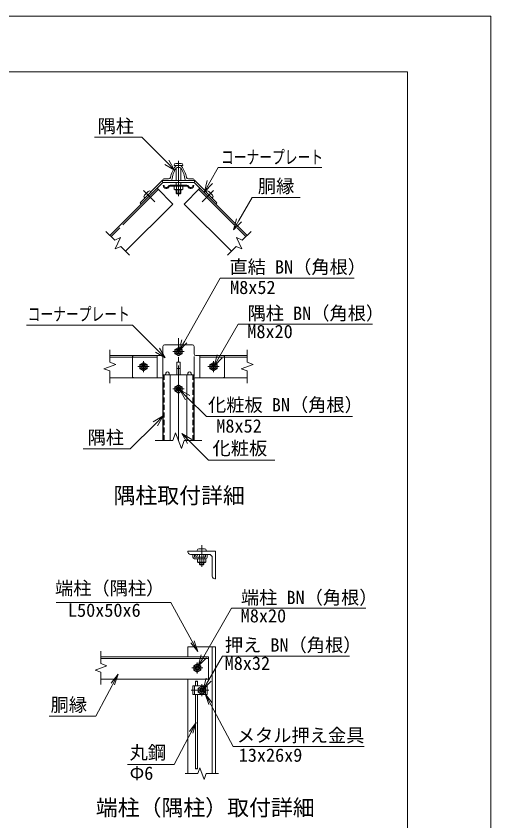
# Model space of a CAD drawing. Units: millimetres, scale not verified. Extents: x -4200 to 4200, y -2970 to 2970.
# Drawn here: x 2492 to 4200, y 74 to 2970 of the extents above; entities that cross this region are included whole.
import ezdxf
from ezdxf.enums import TextEntityAlignment as Align

# ---------------------------------------------------------------- set-up
doc = ezdxf.new("R2010")
doc.units = ezdxf.units.MM
doc.header["$LTSCALE"] = 15
for name, pattern in [('DASHED1', [1.8, 1.2, -0.6]), ('LONG_CHAIN', [21, 18, -1, 1, -1]), ('LONG_DASHED2', [13, 12, -1])]:
    doc.linetypes.add(name, pattern=pattern)
doc.layers.add('0-0_D-TTL-TXT', color=7, linetype='Continuous')
for name, color, linetype, lineweight in [('0-1_D-STR1', 1, 'Continuous', 9), ('0-2_D-BMK', 2, 'LONG_CHAIN', 9), ('0-3_D-STR-DIM', 7, 'Continuous', 9), ('0-7_D-STR3', 3, 'Continuous', 9), ('0-8_0', 7, 'Continuous', 9), ('0-9_D-STR-TXT', 7, 'Continuous', 9), ('0-B_D-TTL', 2, 'Continuous', 9)]:
    doc.layers.add(name, color=color, linetype=linetype, lineweight=lineweight)
doc.styles.add('ＭＳ ゴシック', font='')
doc.styles.get('ＭＳ ゴシック').set_extended_font_data('MS Gothic')

# ---------------------------------------------------------------- blocks, each defined once
blk = doc.blocks.new('MLeader8')
at = {"layer": '0-8_0'}
blk.add_line((3062.14, 2415.5), (3033.86, 2443.78), dxfattribs=at)
for points in [[(3033.86, 2443.78), (2943.64, 2534), (2781.24, 2534), (2774.04, 2534)], [(3041.44, 2451.36), (3062.14, 2415.5), (3026.28, 2436.2)]]:
    blk.add_lwpolyline(points, dxfattribs=at)
blk = doc.blocks.new('MLeader9')
at = {"layer": '0-8_0'}
blk.add_line((3169.23, 2337.93), (3189.02, 2372.69), dxfattribs=at)
for points in [[(3189.02, 2372.69), (3218.74, 2424.92), (3584.71, 2424.92), (3591.91, 2424.92)], [(3198.33, 2367.39), (3169.23, 2337.93), (3179.7, 2378)]]:
    blk.add_lwpolyline(points, dxfattribs=at)
blk = doc.blocks.new('MLeader10')
at = {"layer": '0-8_0'}
blk.add_line((3273.48, 2200.33), (3293.48, 2234.97), dxfattribs=at)
for points in [[(3293.48, 2234.97), (3341.2, 2317.61), (3506.95, 2317.61), (3514.15, 2317.61)], [(3302.77, 2229.61), (3273.48, 2200.33), (3284.2, 2240.33)]]:
    blk.add_lwpolyline(points, dxfattribs=at)
blk = doc.blocks.new('MLeader11')
at = {"layer": '0-8_0'}
blk.add_line((3028.53, 1739.75), (3000.25, 1768.04), dxfattribs=at)
for points in [[(3000.25, 1768.04), (2910.03, 1858.26), (2535.82, 1858.26), (2528.62, 1858.26)], [(3007.83, 1775.62), (3028.53, 1739.75), (2992.67, 1760.46)]]:
    blk.add_lwpolyline(points, dxfattribs=at)
blk = doc.blocks.new('MLeader12')
at = {"layer": '0-8_0'}
blk.add_line((3021.17, 1531.01), (2992.89, 1502.73), dxfattribs=at)
for points in [[(2985.31, 1510.31), (3021.17, 1531.01), (3000.46, 1495.15)], [(2992.89, 1502.73), (2902.67, 1412.51), (2740.27, 1412.51), (2733.07, 1412.51)]]:
    blk.add_lwpolyline(points, dxfattribs=at)
blk = doc.blocks.new('MLeader13')
at = {"layer": '0-9_D-STR-TXT'}
blk.add_line((3088.26, 1467.7), (3116.55, 1439.41), dxfattribs=at)
for points in [[(3108.97, 1431.83), (3088.26, 1467.7), (3124.12, 1446.99)], [(3116.55, 1439.41), (3184.47, 1371.49), (3415.89, 1371.49), (3423.09, 1371.49)]]:
    blk.add_lwpolyline(points, dxfattribs=at)
blk = doc.blocks.new('MLeader14')
at = {"layer": '0-9_D-STR-TXT'}
blk.add_line((3080.52, 1624.96), (3108.8, 1596.67), dxfattribs=at)
for points in [[(3101.22, 1589.09), (3080.52, 1624.96), (3116.38, 1604.25)], [(3108.8, 1596.67), (3176.73, 1528.75), (3539.76, 1528.75), (3701.93, 1528.75)]]:
    blk.add_lwpolyline(points, dxfattribs=at)
blk = doc.blocks.new('_Open')
at = {"layer": '0-8_0'}
blk.add_line((-15, 2.5), (0, 0), dxfattribs=at)
blk.add_lwpolyline([(-15, -2.5), (0, 0), (-15, 0)], dxfattribs=at)
blk = doc.blocks.new('MLeader17')
at = {"layer": '0-8_0'}
blk.add_line((3077.52, 1764.43), (3097.22, 1799.24), dxfattribs=at)
for points in [[(3097.22, 1799.24), (3226.3, 2027.4), (3700.47, 2027.4), (3707.67, 2027.4)], [(3106.54, 1793.97), (3077.52, 1764.43), (3087.89, 1804.52)]]:
    blk.add_lwpolyline(points, dxfattribs=at)
blk = doc.blocks.new('MLeader18')
at = {"layer": '0-8_0'}
blk.add_line((3204.01, 1710.54), (3223.92, 1745.24), dxfattribs=at)
for points in [[(3223.92, 1745.24), (3290.73, 1861.71), (3767.11, 1861.71), (3774.31, 1861.71)], [(3233.21, 1739.9), (3204.01, 1710.54), (3214.62, 1750.57)]]:
    blk.add_lwpolyline(points, dxfattribs=at)
blk = doc.blocks.new('MLeader19')
at = {"layer": '0-8_0'}
blk.add_line((3164.53, 547.24), (3184.58, 581.85), dxfattribs=at)
for points in [[(3184.58, 581.85), (3233.72, 666.66), (3683.49, 666.66), (3690.69, 666.66)], [(3193.85, 576.47), (3164.53, 547.24), (3175.3, 587.22)]]:
    blk.add_lwpolyline(points, dxfattribs=at)
blk = doc.blocks.new('MLeader21')
at = {"layer": '0-8_0'}
blk.add_line((3147.13, 631.12), (3167.1, 665.78), dxfattribs=at)
for points in [[(3167.1, 665.78), (3266.91, 838.93), (3743.29, 838.93), (3750.49, 838.93)], [(3176.39, 660.42), (3147.13, 631.12), (3157.82, 671.13)]]:
    blk.add_lwpolyline(points, dxfattribs=at)

msp = doc.modelspace()

# ---------------------------------------------------------------- linework, layer by layer
at = {"layer": '0-1_D-STR1'}
for p, q in [((3069.03, 2431.88), (3082.98, 2431.88)), ((3071.5, 2424.88), (3080.51, 2424.88)), ((3020, 2380.88), (3020, 2377.88)), ((3048.83, 2377.88), (3020, 2377.88)), ((3040.37, 2383.88), (3023, 2383.88)), ((3103.18, 2377.88), (3132, 2377.88)), ((3111.64, 2383.88), (3129, 2383.88)), ((3132, 2380.88), (3132, 2377.88)), ((2998.79, 2350.27), (2829.09, 2180.56)), ((3024.2, 2360.68), (3021, 2360.25)), ((3045.47, 2361.48), (3106.54, 2361.48)), ((3045.48, 2358.28), (3106.53, 2358.28)), ((3153.22, 2350.27), (3096.65, 2293.7)), ((3127.8, 2360.68), (3131, 2360.25)), ((3153.22, 2350.27), (3322.92, 2180.56)), ((3096.65, 2293.7), (3266.36, 2124)), ((2828.9, 1748.57), (2998.79, 1748.57)), ((2828.9, 1742.57), (2998.79, 1742.57)), ((2998.79, 1748.57), (2998.79, 1668.57)), ((3153.22, 1748.57), (3153.22, 1668.57)), ((3153.22, 1748.57), (3323.11, 1748.57)), ((3153.22, 1742.57), (3323.11, 1742.57)), ((3030, 1685.32), (3029.77, 1678.57)), ((3042, 1685.32), (3042.24, 1678.57)), ((3110, 1685.32), (3109.77, 1678.57)), ((3122, 1685.32), (3122.24, 1678.57)), ((2828.9, 1668.57), (2998.79, 1668.57)), ((3020, 1442.32), (3020, 1668.57)), ((3021, 1678.57), (3021, 1442.32)), ((3131, 1678.57), (3021, 1678.57)), ((3046, 1678.57), (3046, 1442.32)), ((3106, 1678.57), (3106, 1442.32)), ((3131, 1678.57), (3131, 1442.32)), ((3132, 1442.32), (3132, 1668.57)), ((3153.22, 1668.57), (3323.11, 1668.57)), ((3109.7, 1045.19), (3209.7, 1045.19)), ((3109.7, 1042.19), (3109.7, 1045.19)), ((3209.7, 1045.19), (3209.7, 945.19)), ((3184.7, 1033.19), (3118.7, 1033.19)), ((3197.7, 954.19), (3197.7, 1020.19)), ((3209.7, 945.19), (3206.7, 945.19)), ((3109.7, 700.3), (3209.7, 700.3)), ((3109.7, 664.3), (3109.7, 700.3)), ((3197.7, 700.3), (3197.7, 244.18)), ((3209.7, 700.3), (3209.7, 244.18)), ((3183.7, 664.3), (2796.85, 664.3)), ((3183.7, 658.3), (2796.85, 658.3)), ((3183.7, 584.3), (3183.7, 664.3)), ((3183.7, 584.3), (2796.85, 584.3)), ((3109.7, 244.18), (3109.7, 584.3))]:
    msp.add_line(p, q, dxfattribs=at)
at = {"layer": '0-1_D-STR1', "linetype": 'LONG_DASHED2'}
for p, q in [((3003.03, 2346.03), (2833.33, 2176.32)), ((3148.98, 2346.03), (3318.68, 2176.32))]:
    msp.add_line(p, q, dxfattribs=at)
at = {"layer": '0-1_D-STR1', "linetype": 'DASHED1'}
for p, q in [((3024.2, 1678.57), (3024.2, 1442.32)), ((3127.8, 1678.57), (3127.8, 1442.32))]:
    msp.add_line(p, q, dxfattribs=at)
at = {"layer": '0-1_D-STR1'}
msp.add_lwpolyline([(2998.79, 2350.27), (3055.36, 2293.7), (2885.65, 2124)], dxfattribs=at)
for centre, radius, start, end in [((3151, 2367.88), 106, 144.25644, 168.25596), ((3151, 2367.88), 100, 146.81334, 172.74916), ((3069.03, 2426.88), 5, 90, 144.25644), ((3071.5, 2419.88), 5, 90, 146.81334), ((3080.51, 2419.88), 5, 33.18666, 90), ((3082.98, 2426.88), 5, 35.74356, 90), ((3001, 2367.88), 100, 7.25084, 33.18666), ((3001, 2367.88), 106, 11.74404, 35.74356), ((3023, 2380.88), 3, 90, 180), ((3040.37, 2390.88), 7, 270, 348.25596), ((3048.83, 2380.88), 3, 270, 352.74916), ((3103.18, 2380.88), 3, 187.25084, 270), ((3111.64, 2390.88), 7, 191.74404, 270), ((3129, 2380.88), 3, 0, 90), ((3032.2, 2360.68), 11.21, 182.19864, 337.12847), ((3032.2, 2360.68), 8, 180, 337.11462), ((3045.47, 2355.08), 6.4, 90, 157.11462), ((3045.48, 2355.08), 3.2, 90, 157.12847), ((3106.53, 2355.08), 3.2, 22.87153, 90), ((3106.54, 2355.08), 6.4, 22.88538, 90), ((3119.81, 2360.68), 11.21, 202.87153, 357.80136), ((3119.8, 2360.68), 8, 202.88538, 0), ((3036, 1682.82), 6.5, 22.61986, 157.38014), ((3116, 1682.82), 6.5, 22.61986, 157.38014), ((3118.7, 1042.19), 9, 180, 270), ((3184.7, 1020.19), 13, 360, 90), ((3206.7, 954.19), 9, 180, 270)]:
    msp.add_arc(centre, radius, start, end, dxfattribs=at)
at = {"layer": '0-2_D-BMK'}
for p, q in [((3076, 2448.62), (3076, 2322.24)), ((2949.76, 2342.73), (2991.26, 2301.24)), ((3202.25, 2342.73), (3160.75, 2301.24)), ((3076, 1442.32), (3076, 1811.3)), ((3096, 1762.57), (3056, 1762.57)), ((2970, 1708.57), (2930, 1708.57)), ((2950, 1728.57), (2950, 1688.57)), ((3222, 1708.57), (3182, 1708.57)), ((3202, 1728.57), (3202, 1688.57)), ((3096, 1628.57), (3056, 1628.57)), ((3159.7, 988.19), (3159.7, 1066.26)), ((3143.7, 604.3), (3143.7, 644.3)), ((3163.7, 624.3), (3123.7, 624.3)), ((3159.7, 566.3), (3159.7, 522.3)), ((3185.7, 544.3), (3121.7, 544.3))]:
    msp.add_line(p, q, dxfattribs=at)
at = {"layer": '0-3_D-STR-DIM'}
for p, q in [((2814.94, 2194.71), (2846.49, 2163.16)), ((2846.49, 2163.16), (2866.88, 2172.67)), ((2866.88, 2172.67), (2847.86, 2131.89)), ((3337.07, 2194.71), (3305.52, 2163.16)), ((2847.86, 2131.89), (2868.25, 2141.4)), ((2868.25, 2141.4), (2899.8, 2109.85)), ((3283.76, 2141.4), (3252.21, 2109.85)), ((2828.9, 1768.83), (2828.9, 1724.22)), ((3323.11, 1768.83), (3323.11, 1724.22)), ((3344.25, 1716.52), (3301.96, 1701.13)), ((3323.11, 1724.22), (3344.25, 1716.52)), ((2828.9, 1693.44), (2828.9, 1648.83)), ((3301.96, 1701.13), (3323.11, 1693.44)), ((3323.11, 1693.44), (3323.11, 1648.83)), ((3055.48, 1442.32), (3065.74, 1470.51)), ((3065.74, 1470.51), (3086.27, 1414.13)), ((2992, 1442.32), (3055.48, 1442.32)), ((3086.27, 1414.13), (3096.53, 1442.32)), ((3096.53, 1442.32), (3160, 1442.32)), ((2796.85, 684.56), (2796.85, 639.95)), ((2796.85, 639.95), (2817.99, 632.26)), ((2817.99, 632.26), (2775.71, 616.87)), ((2775.71, 616.87), (2796.85, 609.17)), ((2796.85, 609.17), (2796.85, 564.56)), ((3152.74, 265.32), (3145.04, 244.18)), ((3168.13, 223.04), (3152.74, 265.32)), ((3099.7, 244.18), (3145.04, 244.18)), ((3175.82, 244.18), (3168.13, 223.04)), ((3175.82, 244.18), (3219.7, 244.18))]:
    msp.add_line(p, q, dxfattribs=at)
for points in [[(3305.52, 2163.16), (3285.13, 2172.67), (3304.15, 2131.89), (3283.76, 2141.4)], [(2828.9, 1724.22), (2850.04, 1716.52), (2807.76, 1701.13), (2828.9, 1693.44)]]:
    msp.add_lwpolyline(points, dxfattribs=at)
at = {"layer": '0-7_D-STR3'}
for p, q in [((3060, 2433.88), (3060, 2431.88)), ((3086, 2439.88), (3066, 2439.88)), ((3092, 2433.88), (3092, 2431.88)), ((3092, 2431.88), (3060, 2431.88)), ((3068, 2423.46), (3068, 2377.88)), ((3084, 2423.46), (3084, 2377.88)), ((3017.35, 2377.88), (2937.7, 2298.23)), ((3017.35, 2377.88), (3134.66, 2377.88)), ((3020, 2371.48), (3017.35, 2377.88)), ((3132, 2371.48), (3134.66, 2377.88)), ((3134.66, 2377.88), (3214.31, 2298.23)), ((3020, 2371.48), (2942.22, 2293.7)), ((3020, 2371.48), (3132, 2371.48)), ((3060.99, 2358.28), (3060.99, 2346.73)), ((3060.99, 2358.28), (3091.02, 2358.28)), ((3060.99, 2346.73), (3063.5, 2345.28)), ((3068, 2371.48), (3068, 2361.48)), ((3068.5, 2358.28), (3068.5, 2346.73)), ((3083.51, 2358.28), (3083.51, 2346.73)), ((3084, 2371.48), (3084, 2361.48)), ((3091.02, 2346.73), (3088.5, 2345.28)), ((3091.02, 2358.28), (3091.02, 2346.73)), ((3132, 2371.48), (3209.79, 2293.7)), ((2967.4, 2339.24), (2953.25, 2325.1)), ((2975.88, 2339.24), (2977.3, 2337.82)), ((3063.5, 2345.28), (3088.5, 2345.28)), ((3068, 2345.28), (3068, 2332.28)), ((3069.5, 2345.28), (3069.5, 2332.28)), ((3081.6, 2329.88), (3070.4, 2329.88)), ((3084, 2332.28), (3081.6, 2329.88)), ((3082.5, 2345.28), (3082.5, 2332.28)), ((3084, 2345.28), (3084, 2332.28)), ((3176.13, 2339.24), (3174.71, 2337.82)), ((3184.61, 2339.24), (3198.76, 2325.1)), ((2942.22, 2293.7), (2937.7, 2298.23)), ((2953.25, 2316.61), (2954.67, 2315.2)), ((3198.76, 2316.61), (3197.34, 2315.2)), ((3209.79, 2293.7), (3214.31, 2298.23)), ((3020, 1781.57), (3020, 1754.57)), ((3026, 1787.57), (3126, 1787.57)), ((3132, 1781.57), (3132, 1754.57)), ((2916, 1748.57), (3014, 1748.57)), ((3020, 1672.57), (3020, 1744.58)), ((3132, 1672.57), (3132, 1744.76)), ((3138, 1748.57), (3236, 1748.57)), ((2950, 1723.58), (2937, 1716.07)), ((2937, 1716.07), (2937, 1701.06)), ((2963, 1716.07), (2950, 1723.58)), ((2963, 1701.06), (2963, 1716.07)), ((3070, 1724.57), (3070, 1680.52)), ((3082, 1724.57), (3070, 1724.57)), ((3082, 1724.57), (3082, 1680.52)), ((3202, 1723.58), (3189, 1716.07)), ((3189, 1716.07), (3189, 1701.06)), ((3215, 1716.07), (3202, 1723.58)), ((3215, 1701.06), (3215, 1716.07)), ((2937, 1701.06), (2950, 1693.56)), ((2950, 1693.56), (2963, 1701.06)), ((3082, 1701.92), (3070, 1701.92)), ((3189, 1701.06), (3202, 1693.56)), ((3202, 1693.56), (3215, 1701.06)), ((2916, 1668.57), (3021, 1668.57)), ((3131, 1668.57), (3236, 1668.57)), ((3076, 1643.58), (3063, 1636.07)), ((3063, 1636.07), (3063, 1621.06)), ((3089, 1636.07), (3076, 1643.58)), ((3089, 1621.06), (3089, 1636.07)), ((3063, 1621.06), (3076, 1613.56)), ((3076, 1613.56), (3089, 1621.06)), ((3143.7, 1047.19), (3143.7, 1045.19)), ((3169.7, 1053.19), (3149.7, 1053.19)), ((3175.7, 1047.19), (3175.7, 1045.19)), ((3144.69, 1017.19), (3144.69, 1005.64)), ((3144.69, 1017.19), (3174.71, 1017.19)), ((3151.7, 1023.19), (3151.7, 1033.19)), ((3152.19, 1017.19), (3152.19, 1005.64)), ((3167.2, 1017.19), (3167.2, 1005.64)), ((3167.7, 1023.19), (3167.7, 1033.19)), ((3174.71, 1017.19), (3174.71, 1005.64)), ((3144.69, 1005.64), (3147.2, 1004.19)), ((3147.2, 1004.19), (3172.2, 1004.19)), ((3151.7, 1004.19), (3151.7, 997.59)), ((3153.2, 1004.19), (3153.2, 996.09)), ((3165.3, 995.19), (3154.1, 995.19)), ((3167.7, 997.59), (3165.3, 995.19)), ((3166.2, 1004.19), (3166.2, 996.09)), ((3167.7, 1004.19), (3167.7, 997.59)), ((3174.71, 1005.64), (3172.2, 1004.19)), ((3143.7, 639.31), (3130.7, 631.81)), ((3156.7, 631.81), (3143.7, 639.31)), ((3130.7, 631.81), (3130.7, 616.8)), ((3130.7, 616.8), (3143.7, 609.29)), ((3143.7, 609.29), (3156.7, 616.8)), ((3156.7, 616.8), (3156.7, 631.81)), ((3159.7, 559.31), (3146.7, 551.81)), ((3146.7, 551.81), (3146.7, 536.8)), ((3172.7, 551.81), (3159.7, 559.31)), ((3172.7, 536.8), (3172.7, 551.81)), ((3146.7, 536.8), (3159.7, 529.29)), ((3159.7, 529.29), (3172.7, 536.8))]:
    msp.add_line(p, q, dxfattribs=at)
at = {"layer": '0-7_D-STR3', "linetype": 'LONG_DASHED2'}
for p, q in [((2910, 1742.57), (2910, 1674.57)), ((3242, 1742.57), (3242, 1674.57))]:
    msp.add_line(p, q, dxfattribs=at)
at = {"layer": '0-7_D-STR3'}
for points in [[(3084, 2332.28), (3068, 2332.28), (3070.4, 2329.88)], [(3167.7, 997.59), (3151.7, 997.59), (3154.1, 995.19)]]:
    msp.add_lwpolyline(points, dxfattribs=at)
msp.add_lwpolyline([(3089, 1770.07), (3076, 1777.58), (3063, 1770.07), (3063, 1755.06), (3076, 1747.56), (3089, 1755.06)], close=True, dxfattribs=at)
for centre, radius in [((3076, 1762.57), 12.5), ((3076, 1762.57), 8), ((3076, 1762.57), 5.6), ((2950, 1708.57), 12.5), ((2950, 1708.57), 8), ((2950, 1708.57), 5.6), ((3202, 1708.57), 12.5), ((3202, 1708.57), 8), ((3202, 1708.57), 5.6), ((3076, 1628.57), 12.5), ((3076, 1628.57), 8), ((3076, 1628.57), 5.6), ((3143.7, 624.3), 12.5), ((3143.7, 624.3), 8), ((3143.7, 624.3), 5.6), ((3159.7, 544.3), 12.5), ((3159.7, 544.3), 8), ((3159.7, 544.3), 5.6)]:
    msp.add_circle(centre, radius, dxfattribs=at)
for centre, radius, start, end in [((3066, 2433.88), 6, 90, 180), ((3086, 2433.88), 6, 0, 90), ((3064.75, 2352.22), 6.64, 235.61585, 304.38416), ((3076, 2370.41), 24.84, 252.4121, 287.5879), ((3087.26, 2352.22), 6.64, 235.61586, 304.38414), ((2957.5, 2320.85), 6, 135, 225), ((2971.64, 2335), 6, 45, 135), ((3180.37, 2335), 6, 45, 135), ((3194.51, 2320.85), 6, 315, 45), ((3026, 1781.57), 6, 90, 180), ((3126, 1781.57), 6, 0, 90), ((3014, 1754.57), 6, 270, 0), ((3138, 1754.57), 6, 180, 270), ((3149.7, 1047.19), 6, 90, 180), ((3169.7, 1047.19), 6, 0, 90), ((3148.44, 1011.13), 6.64, 235.61585, 304.38416), ((3159.7, 1029.32), 24.84, 252.4121, 287.5879), ((3170.95, 1011.13), 6.64, 235.61586, 304.38414)]:
    msp.add_arc(centre, radius, start, end, dxfattribs=at)
at = {"layer": '0-7_D-STR3', "linetype": 'LONG_DASHED2'}
for centre, start, end in [((2916, 1742.57), 90, 180), ((3236, 1742.57), 0, 90), ((2916, 1674.57), 180, 270), ((3236, 1674.57), 270, 0)]:
    msp.add_arc(centre, 6, start, end, dxfattribs=at)
at = {"layer": '0-8_0'}
for p, q in [((3127.7, 1023.19), (3127.7, 1033.19)), ((3127.7, 1033.19), (3133.7, 1033.19)), ((3133.7, 1024.19), (3133.7, 1033.19)), ((3133.7, 1017.19), (3173.7, 1017.19)), ((3134.7, 1023.19), (3172.7, 1023.19)), ((3150.7, 1017.19), (3150.7, 1023.19)), ((3168.7, 1017.19), (3168.7, 1023.19)), ((3173.7, 1024.19), (3173.7, 1033.19)), ((3173.7, 1033.19), (3179.7, 1033.19)), ((3179.7, 1023.19), (3179.7, 1033.19)), ((3127.7, 560.3), (3127.7, 528.3)), ((3133.7, 560.3), (3133.7, 528.3)), ((3137.7, 560.3), (3137.7, 576.8)), ((3144.1, 560.3), (3144.1, 576.8)), ((3173.7, 560.3), (3173.7, 528.3)), ((3127.7, 528.3), (3179.7, 528.3)), ((3137.7, 261.85), (3137.7, 528.3)), ((3144.1, 261.85), (3144.1, 528.3))]:
    msp.add_line(p, q, dxfattribs=at)
msp.add_lwpolyline([(3127.7, 560.3), (3179.7, 560.3), (3179.7, 528.3)], dxfattribs=at)
msp.add_circle((3140.9, 1029.99), 3.2, dxfattribs=at)
for centre, radius, start, end in [((3133.7, 1023.19), 6, 180, 270), ((3134.7, 1024.19), 1, 180, 270), ((3172.7, 1024.19), 1, 270, 0), ((3173.7, 1023.19), 6, 270, 0), ((3139.3, 574.97), 2.43, 48.88791, 131.11209), ((3139.3, 578.64), 2.43, 228.88791, 311.11209), ((3142.5, 574.97), 2.43, 48.88791, 131.11209), ((3139.3, 263.68), 2.43, 228.88791, 311.11209), ((3142.5, 260.02), 2.43, 48.88791, 131.11209), ((3142.5, 263.68), 2.43, 228.88791, 311.11209)]:
    msp.add_arc(centre, radius, start, end, dxfattribs=at)
at = {"layer": '0-9_D-STR-TXT'}
for points in [[(2635.48, 860.25), (3048.15, 860.25), (3144.49, 684.9)], [(2611.12, 451.15), (2778.8, 451.15), (2857.77, 600.06)], [(3743.89, 341.75), (3272.26, 341.75), (3172.99, 529.12)], [(2892.27, 277.29), (3059.94, 277.29), (3138.92, 426.2)]]:
    msp.add_lwpolyline(points, dxfattribs=at)
at = {"layer": '0-B_D-TTL', "color": 7}
msp.add_lwpolyline([(-4200.01, -2970.1), (4199.99, -2970.1), (4199.99, 2969.9), (-4200.01, 2969.9)], close=True, dxfattribs=at)
at = {"layer": '0-B_D-TTL'}
msp.add_lwpolyline([(-3900.01, 2769.9), (3899.99, 2769.9), (3899.99, -2770.1), (-3900.01, -2770.1)], close=True, dxfattribs=at)

# ---------------------------------------------------------------- block references
at = {"layer": '0-8_0'}
for name in ['MLeader8', 'MLeader9', 'MLeader10', 'MLeader17', 'MLeader11', 'MLeader18', 'MLeader12', 'MLeader21', 'MLeader19']:
    msp.add_blockref(name, (0, 0), dxfattribs=at)
at = {"layer": '0-9_D-STR-TXT'}
for name in ['MLeader14', 'MLeader13']:
    msp.add_blockref(name, (0, 0), dxfattribs=at)
at = {"layer": '0-9_D-STR-TXT', "xscale": 2.666667, "yscale": 2.666667}
for p, rotation in [((3145.45, 683.15), 298.78475), ((2858.71, 601.82), 62.05959), ((3172.06, 530.89), 117.91483), ((3139.85, 427.96), 62.05959)]:
    msp.add_blockref('_Open', p, dxfattribs=dict(at, rotation=rotation))

# ---------------------------------------------------------------- texts
at = {"layer": '0-0_D-TTL-TXT', "style": 'ＭＳ ゴシック'}
for s, p in [('隅柱取付詳細', (2842.1, 1198.78)), ('端柱（隅柱）取付詳細', (2778.5, 75.67))]:
    msp.add_text(s, height=57.73, dxfattribs=at).set_placement(p, align=Align.BOTTOM_LEFT)
at = {"layer": '0-9_D-STR-TXT', "style": 'ＭＳ ゴシック'}
for s, p in [('隅柱', (2784.93, 2535.65)), ('胴縁', (3361.5, 2319.84)), ('直結 BN（角根）', (3259.2, 2028.95)), ('M8x52', (3261.62, 1955.44)), ('隅柱 BN（角根）', (3324.5, 1862.33)), ('M8x20', (3323.64, 1796.64)), ('化粧板 BN（角根）', (3182.33, 1532.77)), ('M8x52', (3212.05, 1456.8)), ('隅柱', (2749.01, 1415.43)), ('化粧板', (3198.47, 1376.27)), ('端柱（隅柱）', (2631.68, 872.83)), ('端柱 BN（角根）', (3300.68, 839.55)), ('L50x50x6', (2678.32, 793.98)), ('M8x20', (3299.83, 773.86)), ('押え BN（角根）', (3242.94, 668.58)), ('M8x32', (3242.08, 602.89)), ('胴縁', (2615.89, 453.52)), ('メタル押え金具', (3285.85, 343.55)), ('丸鋼', (2900.25, 281.69)), ('13x26x9', (3292.68, 272.37)), ('Φ6', (2900.25, 207.46))]:
    msp.add_text(s, height=48.06, dxfattribs=at).set_placement(p, align=Align.BOTTOM_LEFT)
at = {"layer": '0-9_D-STR-TXT', "style": 'ＭＳ ゴシック', "width": 0.7}
for p in [(3229.02, 2423.95), (2533.38, 1858.93)]:
    msp.add_text('コーナープレート', height=48.06, dxfattribs=at).set_placement(p, align=Align.BOTTOM_LEFT)

doc.saveas('drawing.dxf')
